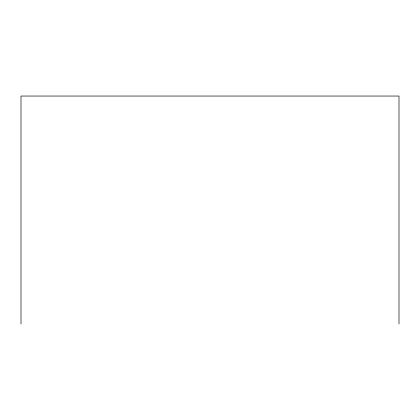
<?xml version="1.0" encoding="UTF-8"?>
<svg xmlns="http://www.w3.org/2000/svg" width="420" height="420" viewBox="0 0 420 420"><rect width="100%" height="100%" fill="white"/><g stroke="black" fill="none" stroke-linecap="round" stroke-linejoin="round"><path stroke-width="0.63" d="M399 323.957L399 96.044L21 96.044L21 323.957"/></g></svg>
